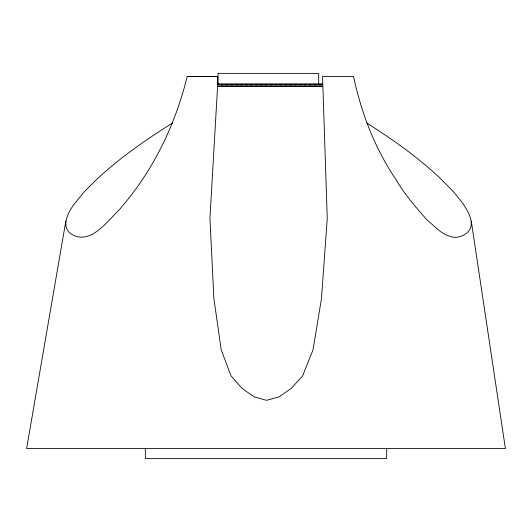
<?xml version="1.0" encoding="UTF-8"?>
<svg xmlns="http://www.w3.org/2000/svg" width="532" height="532" viewBox="0 0 532 532"><rect width="100%" height="100%" fill="white"/><g stroke="black" fill="none" stroke-linecap="round" stroke-linejoin="round"><path stroke-width="0.8" d="M366.781 123.038C392.749 139.477 417.992 157.319 440.37 178.466L453.656 191.919L462.607 202.978C467.222 210.532 474.072 219.982 470.055 229.212C465.952 235.789 456.316 239.427 449.221 236.062C440.15 233.262 434.032 225.502 426.844 219.789C416.011 207.32 404.985 194.931 396.626 180.601C375.313 149.312 361.368 113.409 353.574 76.475L322.565 76.475L327.253 218.472L321.474 298.572L313.029 349.79L302.642 375.845L291.137 388.526L278.994 396.899L266.545 400.33L254.17 396.899L242.22 388.526L230.994 375.845L221.199 349.79L213.897 298.572L209.927 218.472L217.581 86.536L217.581 76.475L187.198 76.475C175.427 124.448 153.535 170.08 121.11 207.527L120.119 208.89C108.242 219.989 90.773 245.904 71.514 234.173C60.156 226.851 68.342 211.856 74.407 203.882L84.116 191.919L97.708 178.466C120.551 157.326 146.187 139.484 172.541 123.038M65.835 221.126L26.6 448.576L505.4 448.576L471.279 221.126M187.198 76.475L217.581 76.475M217.581 84.023L322.565 84.023M217.581 86.536L322.565 86.536M386.678 448.576L386.678 458.631L145.322 458.631L145.322 448.576M321.774 84.023L321.774 86.536M320.663 84.023L320.663 86.536M319.4 84.023L319.4 86.536M318.675 84.023L318.675 73.369L218.107 73.369L218.107 84.023M318.143 84.023L318.143 86.536M316.886 84.023L316.886 86.536M315.629 84.023L315.629 86.536M314.372 84.023L314.372 86.536M313.115 84.023L313.115 86.536M311.858 84.023L311.858 86.536M310.602 84.023L310.602 86.536M309.345 84.023L309.345 86.536M308.088 84.023L308.088 86.536M306.831 84.023L306.831 86.536M305.574 84.023L305.574 86.536M304.317 84.023L304.317 86.536M303.06 84.023L303.06 86.536M301.804 84.023L301.804 86.536M300.547 84.023L300.547 86.536M299.29 84.023L299.29 86.536M298.033 84.023L298.033 86.536M296.776 84.023L296.776 86.536M295.519 84.023L295.519 86.536M294.262 84.023L294.262 86.536M293.006 84.023L293.006 86.536M291.749 84.023L291.749 86.536M290.492 84.023L290.492 86.536M289.235 84.023L289.235 86.536M287.978 84.023L287.978 86.536M286.721 84.023L286.721 86.536M285.465 84.023L285.465 86.536M284.201 84.023L284.201 86.536M282.944 84.023L282.944 86.536M281.687 84.023L281.687 86.536M280.43 84.023L280.43 86.536M279.174 84.023L279.174 86.536M277.917 84.023L277.917 86.536M276.66 84.023L276.66 86.536M275.403 84.023L275.403 86.536M274.146 84.023L274.146 86.536M272.889 84.023L272.889 86.536M271.633 84.023L271.633 86.536M270.376 84.023L270.376 86.536M269.119 84.023L269.119 86.536M267.862 84.023L267.862 86.536M266.605 84.023L266.605 86.536M265.348 84.023L265.348 86.536M264.091 84.023L264.091 86.536M262.835 84.023L262.835 86.536M261.578 84.023L261.578 86.536M260.321 84.023L260.321 86.536M259.064 84.023L259.064 86.536M257.807 84.023L257.807 86.536M256.55 84.023L256.55 86.536M255.293 84.023L255.293 86.536M254.037 84.023L254.037 86.536M252.78 84.023L252.78 86.536M251.523 84.023L251.523 86.536M250.266 84.023L250.266 86.536M249.003 84.023L249.003 86.536M247.746 84.023L247.746 86.536M246.489 84.023L246.489 86.536M245.232 84.023L245.232 86.536M243.975 84.023L243.975 86.536M242.718 84.023L242.718 86.536M241.462 84.023L241.462 86.536M240.205 84.023L240.205 86.536M238.948 84.023L238.948 86.536M237.691 84.023L237.691 86.536M236.434 84.023L236.434 86.536M235.177 84.023L235.177 86.536M233.92 84.023L233.92 86.536M232.664 84.023L232.664 86.536M231.407 84.023L231.407 86.536M230.15 84.023L230.15 86.536M228.893 84.023L228.893 86.536M227.636 84.023L227.636 86.536M226.379 84.023L226.379 86.536M225.122 84.023L225.122 86.536M223.866 84.023L223.866 86.536M222.609 84.023L222.609 86.536M221.352 84.023L221.352 86.536M220.095 84.023L220.095 86.536M218.838 84.023L218.838 86.536"/></g></svg>
